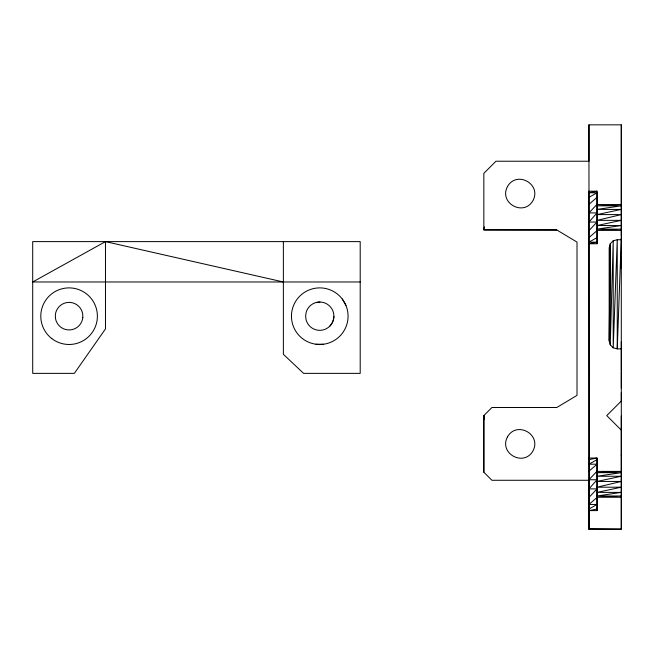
<?xml version="1.0" encoding="UTF-8"?>
<svg xmlns="http://www.w3.org/2000/svg" width="654" height="654" viewBox="0 0 654 654"><rect width="100%" height="100%" fill="white"/><g stroke="black" fill="none" stroke-linecap="round" stroke-linejoin="round"><path stroke-width="0.98" d="M597.045 509.025L588.952 510.602L589.14 529.16L589.14 480.281L491.922 480.281L483.829 472.196L483.829 415.592L491.922 407.507L556.791 407.507L577.008 395.376L577.008 242.094L556.791 229.963L483.829 229.889L483.829 173.359L495.961 161.227L588.952 161.227L588.952 124.84L621.3 124.84L621.3 529.16L589.05 528.98L588.952 458.045L597.045 458.045L597.045 510.602L589.001 510.602M589.14 529.16L588.952 479.758L597.045 479.758L588.952 488.89L597.045 488.89L588.952 497.465L589.14 529.16L588.943 124.84M597.045 243.754L597.045 192.783L588.952 192.783L597.045 191.197L597.045 243.754L588.96 243.754L588.992 458.045M621.3 481.99L621.3 529.16L589.05 528.98M621.3 497.261L597.045 497.261L621.3 495.985L597.045 495.985L621.3 492.388L597.045 492.388L621.3 487.205L597.045 487.205L621.3 481.45L621.3 477.191M621.3 481.45L597.045 481.45L621.3 476.259L621.3 416.034M621.3 392.694L621.3 401.033L606.749 415.592L621.3 430.144M621.3 388.084L621.3 371.938M621.3 370.695L621.3 341.535M621.3 268.385L621.3 256.916M621.3 348.876L617.253 348.876L621.3 237.713M621.3 236.11L621.3 124.84M609.168 340.791L609.168 247.801L610.256 243.754L610.256 344.838L613.215 240.795L613.215 347.797L617.253 239.716L617.253 348.876L613.215 347.797L610.256 344.838L609.168 340.791L610.256 243.754L613.215 240.795L617.253 239.716L621.3 239.716M333.916 316.373A14.151 14.151 0 0 1 306.047 319.659L305.614 315.988L306.146 312.334A14.151 14.151 0 0 1 333.483 312.71C334.627 317.558 333.148 322.79 329.632 326.321M484.361 226.905L483.829 229.889L556.791 229.963M597.045 204.334L588.952 212.91L597.045 212.91L588.952 222.041L588.952 243.754L597.045 242.176L588.952 242.176L597.045 237.606M588.952 230.617L597.045 222.041L588.952 222.041L588.952 191.197L597.045 191.197M588.952 479.758L597.045 471.182M588.952 204.334L597.045 197.345M588.952 237.606L597.045 230.617M588.952 471.182L597.045 464.193L588.952 464.193L597.045 459.631M597.045 497.465L588.952 504.455L597.045 504.455L588.952 509.025M588.952 197.345L597.045 192.783M283.378 281.98L105.474 241.612L32.7 281.98L360.199 281.98M588.952 459.631L597.045 458.045L597.045 510.602M316.291 302.467L319.961 302.034M597.045 204.538L621.3 204.538L597.045 205.822L621.3 205.822L597.045 209.411L621.3 209.411L597.045 214.594L621.3 214.594L597.045 220.357L621.3 220.357L597.045 225.54L621.3 225.54L597.045 229.137L621.3 229.137L597.045 230.412L621.3 230.412M597.045 471.387L621.3 471.387L597.045 472.67L621.3 472.67L597.045 476.259L621.3 476.259M315.996 344.233L323.387 344.249M342.263 299.009L345.941 305.418M484.336 419.631L483.829 415.592L483.829 472.196M621.3 454.726L621.3 455.446M283.378 241.612L283.378 354.304L303.595 373.369L360.199 373.369L360.199 241.612L32.7 241.612L32.7 373.369L74.343 373.369L105.474 328.905L105.474 241.612M507.447 186.594C498.659 203.157 523.805 216.899 532.994 200.557C541.782 183.995 516.635 170.253 507.447 186.594M507.447 436.913C498.659 453.475 523.805 467.218 532.994 450.876C541.782 434.305 516.635 420.571 507.447 436.913M82.829 317.403L82.682 313.806A13.799 13.799 0 0 0 55.345 314.958L55.5 318.555A13.799 13.799 0 0 0 82.829 317.403M302.475 338.592A28.302 28.302 0 0 0 347.814 319.945A28.302 28.302 0 0 0 308.999 290.008A28.302 28.302 0 0 0 302.475 338.592M51.805 338.592A28.302 28.302 0 0 0 97.135 319.945A28.302 28.302 0 0 0 58.329 290.008A28.302 28.302 0 0 0 51.805 338.592"/></g></svg>
